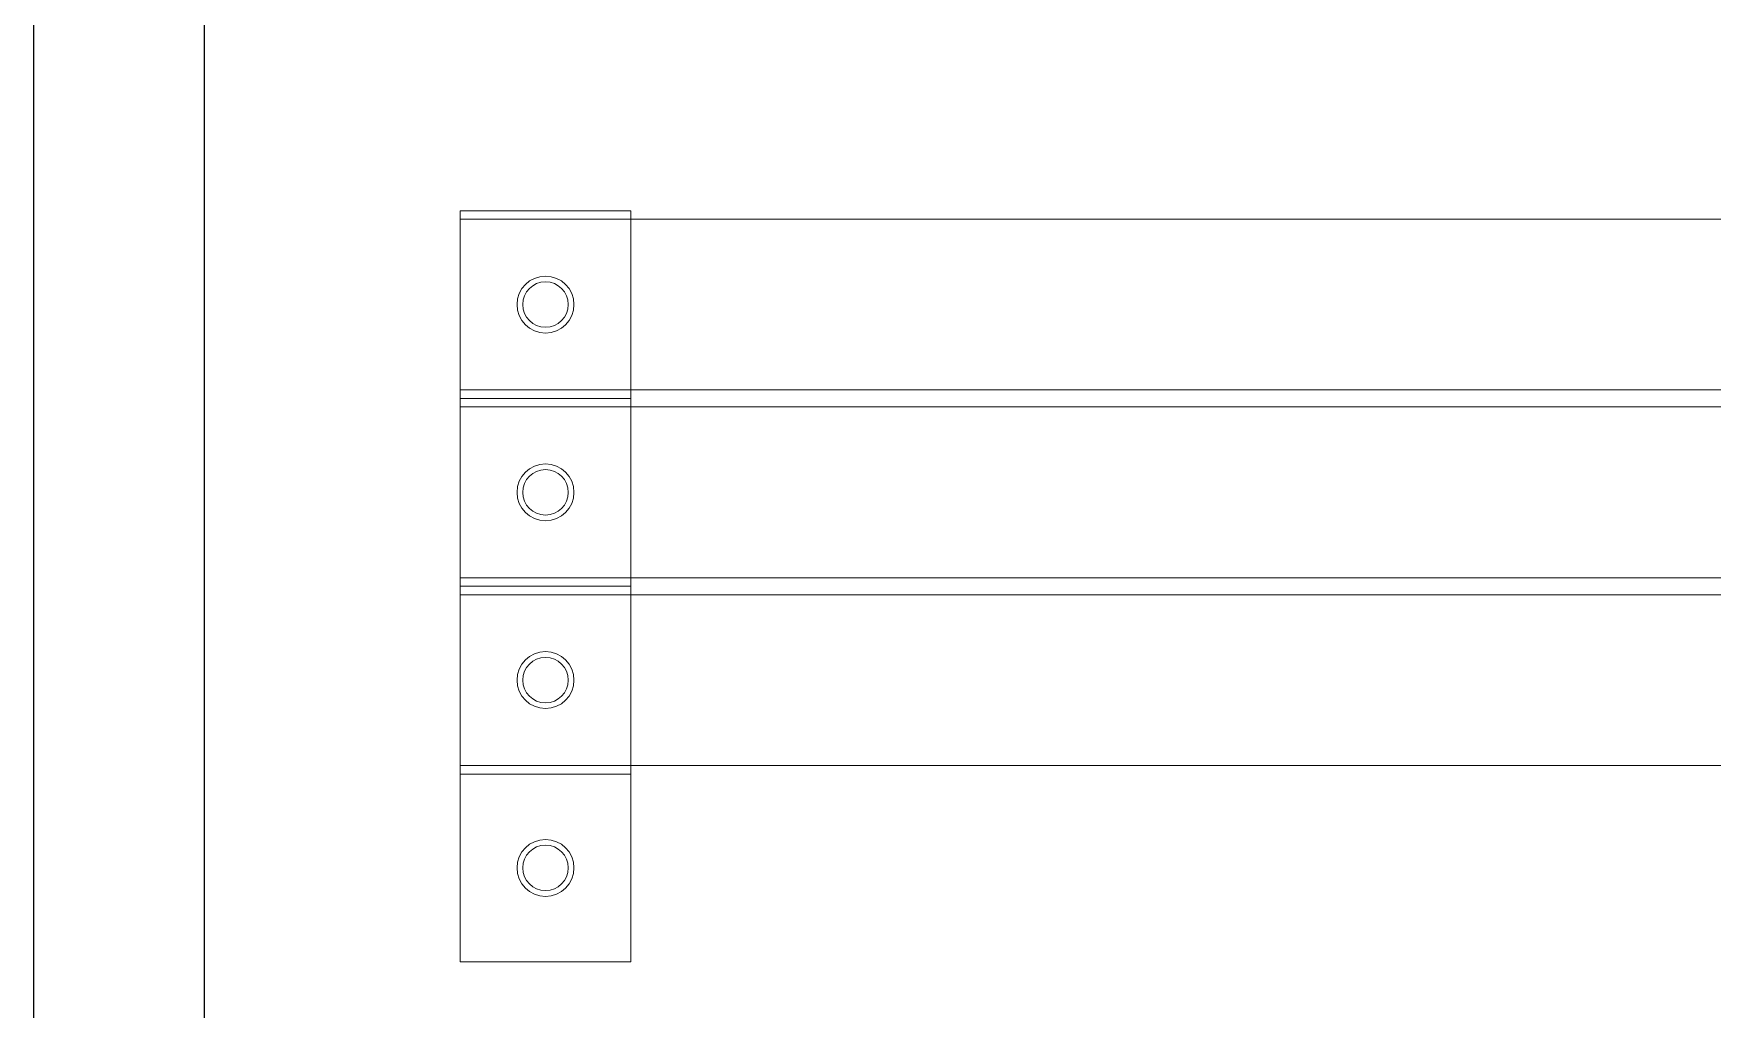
# Model space of a CAD drawing. Extents: x 223136 to 348136, y -32544 to -4064.
# Drawn here: x 292814.3 to 293109.4, y -8900.1 to -8728.6 of the extents above; entities that cross this region are included whole.
import ezdxf

# ---------------------------------------------------------------- set-up
doc = ezdxf.new("R2010")
doc.units = 0
doc.header["$LTSCALE"] = 20
doc.header["$MEASUREMENT"] = 0
doc.layers.add('busbar support', color=7, linetype='Continuous', lineweight=13)

# ---------------------------------------------------------------- blocks, each defined once
blk = doc.blocks.new('CT2-30_T')
at = {"lineweight": 5}
for p, q in [((33, 0), (33, -30)), ((66, 0), (66, -30)), ((99, 0), (99, -30))]:
    blk.add_line(p, q, dxfattribs=at)
blk.add_lwpolyline([(0, -30), (132, -30), (132, 0), (0, 0)], close=True, dxfattribs=at)
for centre, radius in [((16.5, -15), 5), ((16.5, -15), 4), ((49.5, -15), 5), ((49.5, -15), 4), ((82.5, -15), 5), ((82.5, -15), 4), ((115.5, -15), 5), ((115.5, -15), 4)]:
    blk.add_circle(centre, radius, dxfattribs=at)

msp = doc.modelspace()

# ---------------------------------------------------------------- linework, layer by layer
at = {"color": 242, "true_color": 0xcd2027}
for points in [[(292814.278, -9264.076), (293414.278, -9264.076), (293414.278, -8464.076), (292814.278, -8464.076)], [(292844.278, -9234.076), (293384.278, -9234.076), (293384.278, -8494.076), (292844.278, -8494.076)]]:
    msp.add_lwpolyline(points, close=True, dxfattribs=at)
at = {"layer": 'busbar support', "color": 1, "lineweight": 5, "ltscale": 0.6}
msp.add_lwpolyline([(292889.278, -8791.259), (293339.278, -8791.259), (293339.278, -8761.259), (292889.278, -8761.259)], close=True, dxfattribs=at)
at = {"layer": 'busbar support', "color": 2, "lineweight": 5, "ltscale": 0.6}
msp.add_lwpolyline([(292889.278, -8824.259), (293339.278, -8824.259), (293339.278, -8794.259), (292889.278, -8794.259)], close=True, dxfattribs=at)
at = {"layer": 'busbar support', "color": 5, "lineweight": 5, "ltscale": 0.6}
msp.add_lwpolyline([(292889.278, -8857.259), (293339.278, -8857.259), (293339.278, -8827.259), (292889.278, -8827.259)], close=True, dxfattribs=at)

# ---------------------------------------------------------------- block references
at = {"lineweight": 5, "rotation": 270}
msp.add_blockref('CT2-30_T', (292919.278, -8759.759), dxfattribs=at)

doc.saveas('drawing.dxf')
